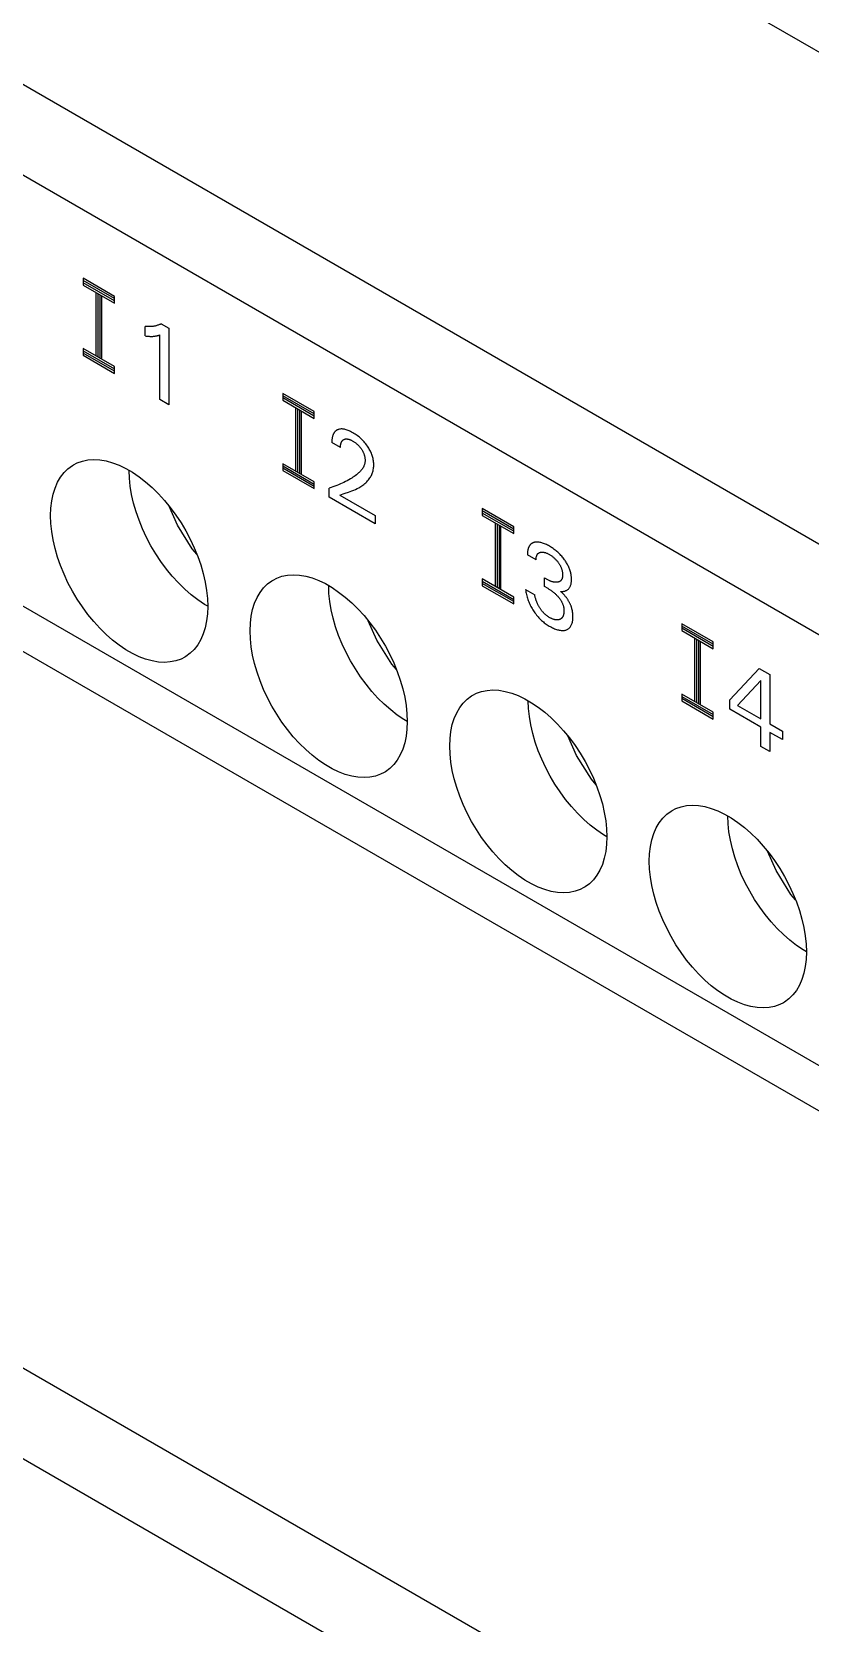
# Model space of a CAD drawing. Extents: x 0 to 420, y 0 to 297.
# Drawn here: x 195.14 to 209.15, y 179 to 207.65 of the extents above; entities that cross this region are included whole.
import ezdxf

# ---------------------------------------------------------------- set-up
doc = ezdxf.new("R2010")
doc.units = 0
doc.header["$LTSCALE"] = 23.1
doc.layers.add('40000_ISO', color=7, linetype='CONTINUOUS')

msp = doc.modelspace()

# ---------------------------------------------------------------- linework, layer by layer
at = {"layer": '40000_ISO', "color": 7, "linetype": 'CONTINUOUS'}
for p, q in [((232.949, 184.778), (183.805, 213.151)), ((232.242, 183.553), (183.098, 211.926)), ((207.451, 208.358), (210.279, 206.725)), ((232.242, 175.797), (183.098, 204.169)), ((231.888, 175.184), (182.744, 203.557)), ((196.066, 203.214), (196.066, 203.092)), ((196.632, 202.888), (196.066, 203.214)), ((196.632, 202.847), (196.066, 203.173)), ((196.632, 202.806), (196.066, 203.133)), ((196.066, 203.092), (196.632, 202.765)), ((196.296, 202.959), (196.296, 201.816)), ((196.331, 202.939), (196.331, 201.795)), ((196.367, 202.918), (196.367, 201.775)), ((196.402, 201.755), (196.402, 202.898)), ((196.632, 202.765), (196.632, 202.888)), ((197.183, 202.175), (197.183, 202.348)), ((197.197, 202.346), (197.183, 202.348)), ((197.21, 202.345), (197.197, 202.346)), ((197.223, 202.344), (197.21, 202.345)), ((197.236, 202.343), (197.223, 202.344)), ((197.249, 202.343), (197.236, 202.343)), ((197.262, 202.343), (197.249, 202.343)), ((197.275, 202.343), (197.262, 202.343)), ((197.287, 202.344), (197.275, 202.343)), ((197.3, 202.345), (197.287, 202.344)), ((197.312, 202.346), (197.3, 202.345)), ((197.324, 202.347), (197.312, 202.346)), ((197.336, 202.349), (197.324, 202.347)), ((197.348, 202.351), (197.336, 202.349)), ((197.36, 202.354), (197.348, 202.351)), ((197.372, 202.357), (197.36, 202.354)), ((197.383, 202.36), (197.372, 202.357)), ((197.395, 202.363), (197.383, 202.36)), ((197.406, 202.367), (197.395, 202.363)), ((197.418, 202.371), (197.406, 202.367)), ((197.429, 202.375), (197.418, 202.371)), ((197.44, 202.379), (197.429, 202.375)), ((197.45, 202.384), (197.44, 202.379)), ((197.461, 202.39), (197.45, 202.384)), ((197.471, 202.395), (197.461, 202.39)), ((197.471, 202.395), (197.608, 202.316)), ((197.608, 202.316), (197.608, 200.936)), ((197.183, 202.175), (197.198, 202.173)), ((197.198, 202.173), (197.213, 202.171)), ((197.213, 202.171), (197.228, 202.17)), ((197.228, 202.17), (197.243, 202.169)), ((197.243, 202.169), (197.257, 202.168)), ((197.257, 202.168), (197.268, 202.167)), ((197.268, 202.167), (197.279, 202.167)), ((197.279, 202.167), (197.289, 202.167)), ((197.289, 202.167), (197.3, 202.167)), ((197.3, 202.167), (197.31, 202.167)), ((197.31, 202.167), (197.321, 202.167)), ((197.321, 202.167), (197.332, 202.168)), ((197.332, 202.168), (197.343, 202.169)), ((197.343, 202.169), (197.353, 202.17)), ((197.353, 202.17), (197.364, 202.172)), ((197.364, 202.172), (197.374, 202.174)), ((197.374, 202.174), (197.382, 202.175)), ((197.382, 202.175), (197.389, 202.177)), ((197.389, 202.177), (197.397, 202.179)), ((197.397, 202.179), (197.405, 202.181)), ((197.405, 202.181), (197.413, 202.183)), ((197.413, 202.183), (197.421, 202.186)), ((197.421, 202.186), (197.43, 202.189)), ((197.43, 202.189), (197.438, 202.192)), ((197.438, 202.192), (197.447, 202.195)), ((197.447, 201.029), (197.447, 202.195)), ((196.066, 201.949), (196.066, 201.826)), ((196.632, 201.622), (196.066, 201.949)), ((196.066, 201.908), (196.632, 201.581)), ((196.632, 201.54), (196.066, 201.867)), ((196.066, 201.826), (196.632, 201.5)), ((196.632, 201.5), (196.632, 201.622)), ((199.658, 201.14), (199.658, 201.018)), ((200.224, 200.814), (199.658, 201.14)), ((197.608, 200.936), (197.447, 201.029)), ((200.224, 200.773), (199.658, 201.099)), ((200.224, 200.732), (199.658, 201.059)), ((199.658, 201.018), (200.224, 200.691)), ((199.888, 200.885), (199.888, 199.742)), ((199.924, 200.865), (199.924, 199.722)), ((199.959, 200.844), (199.959, 199.701)), ((199.994, 199.681), (199.994, 200.824)), ((200.224, 200.691), (200.224, 200.814)), ((200.543, 200.284), (200.542, 200.275)), ((200.542, 200.275), (200.542, 200.265)), ((200.542, 200.265), (200.542, 200.255)), ((200.544, 200.303), (200.543, 200.294)), ((200.543, 200.294), (200.543, 200.284)), ((200.545, 200.312), (200.544, 200.303)), ((200.546, 200.321), (200.545, 200.312)), ((200.547, 200.33), (200.546, 200.321)), ((200.549, 200.339), (200.547, 200.33)), ((200.55, 200.348), (200.549, 200.339)), ((200.552, 200.357), (200.55, 200.348)), ((200.554, 200.365), (200.552, 200.357)), ((200.556, 200.372), (200.554, 200.365)), ((200.559, 200.38), (200.556, 200.372)), ((200.561, 200.387), (200.559, 200.38)), ((200.564, 200.394), (200.561, 200.387)), ((200.566, 200.401), (200.564, 200.394)), ((200.569, 200.407), (200.566, 200.401)), ((200.572, 200.414), (200.569, 200.407)), ((200.576, 200.42), (200.572, 200.414)), ((200.579, 200.426), (200.576, 200.42)), ((200.583, 200.432), (200.579, 200.426)), ((200.587, 200.437), (200.583, 200.432)), ((200.591, 200.442), (200.587, 200.437)), ((200.595, 200.447), (200.591, 200.442)), ((200.599, 200.452), (200.595, 200.447)), ((200.604, 200.457), (200.599, 200.452)), ((200.608, 200.461), (200.604, 200.457)), ((200.613, 200.465), (200.608, 200.461)), ((200.618, 200.469), (200.613, 200.465)), ((200.623, 200.473), (200.618, 200.469)), ((200.629, 200.476), (200.623, 200.473)), ((200.634, 200.479), (200.629, 200.476)), ((200.64, 200.482), (200.634, 200.479)), ((200.645, 200.485), (200.64, 200.482)), ((200.651, 200.487), (200.645, 200.485)), ((200.656, 200.489), (200.651, 200.487)), ((200.66, 200.491), (200.656, 200.489)), ((200.665, 200.492), (200.66, 200.491)), ((200.68, 200.496), (200.665, 200.492)), ((200.695, 200.498), (200.68, 200.496)), ((200.71, 200.5), (200.695, 200.498)), ((200.726, 200.5), (200.71, 200.5)), ((200.715, 200.262), (200.718, 200.268)), ((200.718, 200.268), (200.721, 200.274)), ((200.721, 200.274), (200.725, 200.28)), ((200.725, 200.28), (200.729, 200.286)), ((200.741, 200.499), (200.726, 200.5)), ((200.729, 200.286), (200.733, 200.291)), ((200.733, 200.291), (200.738, 200.295)), ((200.738, 200.295), (200.743, 200.3)), ((200.755, 200.497), (200.741, 200.499)), ((200.743, 200.3), (200.748, 200.303)), ((200.748, 200.303), (200.753, 200.307)), ((200.753, 200.307), (200.759, 200.31)), ((200.77, 200.494), (200.755, 200.497)), ((200.759, 200.31), (200.765, 200.313)), ((200.765, 200.313), (200.771, 200.315)), ((200.785, 200.491), (200.77, 200.494)), ((200.771, 200.315), (200.777, 200.317)), ((200.777, 200.317), (200.784, 200.319)), ((200.784, 200.319), (200.79, 200.32)), ((200.801, 200.486), (200.785, 200.491)), ((200.79, 200.32), (200.797, 200.32)), ((200.797, 200.32), (200.804, 200.321)), ((200.816, 200.481), (200.801, 200.486)), ((200.804, 200.321), (200.811, 200.321)), ((200.811, 200.321), (200.819, 200.32)), ((200.836, 200.474), (200.816, 200.481)), ((200.819, 200.32), (200.826, 200.319)), ((200.826, 200.319), (200.834, 200.318)), ((200.834, 200.318), (200.842, 200.316)), ((200.857, 200.465), (200.836, 200.474)), ((200.842, 200.316), (200.849, 200.314)), ((200.849, 200.314), (200.857, 200.312)), ((200.878, 200.455), (200.857, 200.465)), ((200.857, 200.312), (200.866, 200.309)), ((200.866, 200.309), (200.875, 200.305)), ((200.875, 200.305), (200.884, 200.302)), ((200.899, 200.444), (200.878, 200.455)), ((200.884, 200.302), (200.893, 200.297)), ((200.893, 200.297), (200.902, 200.293)), ((200.92, 200.433), (200.899, 200.444)), ((200.902, 200.293), (200.911, 200.288)), ((200.911, 200.288), (200.92, 200.283)), ((200.94, 200.421), (200.92, 200.433)), ((200.92, 200.283), (200.93, 200.277)), ((200.93, 200.277), (200.94, 200.271)), ((200.96, 200.408), (200.94, 200.421)), ((200.94, 200.271), (200.95, 200.264)), ((200.95, 200.264), (200.96, 200.257)), ((200.98, 200.394), (200.96, 200.408)), ((201.001, 200.38), (200.98, 200.394)), ((201.021, 200.365), (201.001, 200.38)), ((201.039, 200.35), (201.021, 200.365)), ((201.057, 200.335), (201.039, 200.35)), ((201.074, 200.319), (201.057, 200.335)), ((201.091, 200.302), (201.074, 200.319)), ((201.108, 200.284), (201.091, 200.302)), ((201.124, 200.267), (201.108, 200.284)), ((201.139, 200.249), (201.124, 200.267)), ((200.698, 200.165), (200.542, 200.255)), ((200.698, 200.185), (200.699, 200.195)), ((200.698, 200.175), (200.698, 200.185)), ((200.698, 200.165), (200.698, 200.175)), ((200.699, 200.195), (200.7, 200.205)), ((200.7, 200.205), (200.701, 200.214)), ((200.701, 200.214), (200.703, 200.223)), ((200.703, 200.223), (200.705, 200.232)), ((200.705, 200.232), (200.707, 200.24)), ((200.707, 200.24), (200.709, 200.247)), ((200.709, 200.247), (200.712, 200.255)), ((200.712, 200.255), (200.715, 200.262)), ((200.96, 200.257), (200.97, 200.25)), ((200.97, 200.25), (200.98, 200.242)), ((200.98, 200.242), (200.988, 200.236)), ((200.988, 200.236), (200.995, 200.229)), ((200.995, 200.229), (201.003, 200.223)), ((201.003, 200.223), (201.01, 200.216)), ((201.01, 200.216), (201.018, 200.208)), ((201.018, 200.208), (201.025, 200.201)), ((201.025, 200.201), (201.032, 200.193)), ((201.032, 200.193), (201.04, 200.184)), ((201.04, 200.184), (201.048, 200.175)), ((201.048, 200.175), (201.055, 200.166)), ((201.055, 200.166), (201.062, 200.157)), ((201.062, 200.157), (201.069, 200.147)), ((201.069, 200.147), (201.076, 200.137)), ((201.076, 200.137), (201.082, 200.128)), ((201.082, 200.128), (201.088, 200.118)), ((201.088, 200.118), (201.093, 200.109)), ((201.093, 200.109), (201.098, 200.099)), ((201.098, 200.099), (201.103, 200.09)), ((201.103, 200.09), (201.108, 200.08)), ((201.108, 200.08), (201.112, 200.07)), ((201.112, 200.07), (201.116, 200.06)), ((201.116, 200.06), (201.12, 200.051)), ((201.12, 200.051), (201.123, 200.041)), ((201.123, 200.041), (201.126, 200.031)), ((201.126, 200.031), (201.129, 200.021)), ((201.129, 200.021), (201.132, 200.011)), ((201.132, 200.011), (201.134, 200.001)), ((201.134, 200.001), (201.136, 199.99)), ((201.136, 199.99), (201.138, 199.98)), ((201.138, 199.98), (201.139, 199.969)), ((201.154, 200.231), (201.139, 200.249)), ((201.169, 200.212), (201.154, 200.231)), ((201.183, 200.192), (201.169, 200.212)), ((201.195, 200.175), (201.183, 200.192)), ((201.206, 200.156), (201.195, 200.175)), ((201.217, 200.138), (201.206, 200.156)), ((201.227, 200.119), (201.217, 200.138)), ((201.237, 200.1), (201.227, 200.119)), ((201.246, 200.081), (201.237, 200.1)), ((201.254, 200.062), (201.246, 200.081)), ((201.262, 200.043), (201.254, 200.062)), ((201.269, 200.023), (201.262, 200.043)), ((201.274, 200.004), (201.269, 200.023)), ((201.28, 199.985), (201.274, 200.004)), ((201.284, 199.966), (201.28, 199.985)), ((195.659, 199.632), (195.722, 199.714)), ((195.722, 199.714), (195.793, 199.784)), ((195.793, 199.784), (195.873, 199.843)), ((195.873, 199.843), (195.894, 199.855)), ((195.894, 199.855), (195.959, 199.889)), ((195.959, 199.889), (196.053, 199.922)), ((196.053, 199.922), (196.152, 199.942)), ((196.152, 199.942), (196.257, 199.949)), ((196.257, 199.949), (196.366, 199.943)), ((196.366, 199.943), (196.479, 199.924)), ((196.479, 199.924), (196.596, 199.892)), ((196.596, 199.892), (196.714, 199.847)), ((196.714, 199.847), (196.834, 199.789)), ((196.834, 199.789), (196.954, 199.72)), ((196.899, 199.615), (196.894, 199.755)), ((196.954, 199.72), (197.073, 199.639)), ((199.658, 199.875), (199.658, 199.752)), ((200.224, 199.548), (199.658, 199.875)), ((199.658, 199.834), (200.224, 199.507)), ((200.224, 199.466), (199.658, 199.793)), ((199.658, 199.752), (200.224, 199.426)), ((201.005, 199.691), (200.985, 199.675)), ((201.024, 199.708), (201.005, 199.691)), ((201.035, 199.719), (201.024, 199.708)), ((201.046, 199.729), (201.035, 199.719)), ((201.057, 199.74), (201.046, 199.729)), ((201.067, 199.752), (201.057, 199.74)), ((201.077, 199.763), (201.067, 199.752)), ((201.086, 199.776), (201.077, 199.763)), ((201.095, 199.789), (201.086, 199.776)), ((201.104, 199.803), (201.095, 199.789)), ((201.112, 199.817), (201.104, 199.803)), ((201.117, 199.827), (201.112, 199.817)), ((201.121, 199.837), (201.117, 199.827)), ((201.125, 199.847), (201.121, 199.837)), ((201.129, 199.858), (201.125, 199.847)), ((201.132, 199.869), (201.129, 199.858)), ((201.135, 199.88), (201.132, 199.869)), ((201.137, 199.892), (201.135, 199.88)), ((201.139, 199.904), (201.137, 199.892)), ((201.139, 199.969), (201.14, 199.959)), ((201.14, 199.916), (201.139, 199.904)), ((201.14, 199.959), (201.141, 199.949)), ((201.141, 199.929), (201.14, 199.916)), ((201.141, 199.949), (201.141, 199.939)), ((201.141, 199.939), (201.141, 199.929)), ((201.261, 199.681), (201.268, 199.697)), ((201.268, 199.697), (201.274, 199.714)), ((201.274, 199.714), (201.28, 199.731)), ((201.28, 199.731), (201.285, 199.749)), ((201.288, 199.945), (201.284, 199.966)), ((201.285, 199.749), (201.289, 199.767)), ((201.292, 199.925), (201.288, 199.945)), ((201.289, 199.767), (201.292, 199.786)), ((201.294, 199.905), (201.292, 199.925)), ((201.292, 199.786), (201.295, 199.806)), ((201.296, 199.885), (201.294, 199.905)), ((201.295, 199.806), (201.296, 199.826)), ((201.297, 199.866), (201.296, 199.885)), ((201.296, 199.826), (201.297, 199.847)), ((201.297, 199.847), (201.297, 199.866)), ((195.525, 199.325), (195.56, 199.437)), ((195.56, 199.437), (195.605, 199.54)), ((195.605, 199.54), (195.659, 199.632)), ((196.914, 199.469), (196.899, 199.615)), ((196.939, 199.318), (196.914, 199.469)), ((197.073, 199.639), (197.191, 199.548)), ((197.191, 199.548), (197.308, 199.446)), ((197.308, 199.446), (197.421, 199.334)), ((200.224, 199.426), (200.224, 199.548)), ((200.528, 199.447), (200.493, 199.437)), ((200.493, 199.271), (200.493, 199.437)), ((200.562, 199.459), (200.528, 199.447)), ((200.597, 199.471), (200.562, 199.459)), ((200.631, 199.483), (200.597, 199.471)), ((200.663, 199.496), (200.631, 199.483)), ((200.696, 199.51), (200.663, 199.496)), ((200.728, 199.524), (200.696, 199.51)), ((200.759, 199.539), (200.728, 199.524)), ((200.79, 199.554), (200.759, 199.539)), ((200.82, 199.569), (200.79, 199.554)), ((200.849, 199.586), (200.82, 199.569)), ((200.879, 199.603), (200.849, 199.586)), ((200.901, 199.616), (200.879, 199.603)), ((200.922, 199.63), (200.901, 199.616)), ((200.943, 199.644), (200.922, 199.63)), ((200.936, 199.4), (200.967, 199.413)), ((200.964, 199.659), (200.943, 199.644)), ((200.985, 199.675), (200.964, 199.659)), ((200.967, 199.413), (200.997, 199.427)), ((200.997, 199.427), (201.027, 199.442)), ((201.027, 199.442), (201.046, 199.452)), ((201.046, 199.452), (201.066, 199.464)), ((201.066, 199.464), (201.084, 199.476)), ((201.084, 199.476), (201.103, 199.489)), ((201.103, 199.489), (201.121, 199.502)), ((201.121, 199.502), (201.138, 199.516)), ((201.138, 199.516), (201.155, 199.531)), ((201.155, 199.531), (201.171, 199.547)), ((201.171, 199.547), (201.187, 199.564)), ((201.187, 199.564), (201.202, 199.582)), ((201.202, 199.582), (201.216, 199.601)), ((201.216, 199.601), (201.229, 199.621)), ((201.229, 199.621), (201.238, 199.635)), ((201.238, 199.635), (201.246, 199.65)), ((201.246, 199.65), (201.254, 199.665)), ((201.254, 199.665), (201.261, 199.681)), ((195.484, 199.075), (195.5, 199.204)), ((195.5, 199.204), (195.525, 199.325)), ((196.974, 199.166), (196.939, 199.318)), ((197.019, 199.011), (196.974, 199.166)), ((197.421, 199.334), (197.53, 199.214)), ((197.53, 199.214), (197.635, 199.086)), ((197.762, 198.771), (197.607, 199.12)), ((201.322, 198.792), (200.493, 199.271)), ((200.689, 199.309), (200.719, 199.32)), ((200.689, 199.309), (201.322, 198.943)), ((200.719, 199.32), (200.749, 199.332)), ((200.749, 199.332), (200.78, 199.343)), ((200.78, 199.343), (200.843, 199.365)), ((200.843, 199.365), (200.874, 199.376)), ((200.874, 199.376), (200.905, 199.388)), ((200.905, 199.388), (200.936, 199.4)), ((195.479, 198.94), (195.484, 199.075)), ((195.484, 198.798), (195.479, 198.94)), ((197.073, 198.856), (197.019, 199.011)), ((197.136, 198.702), (197.073, 198.856)), ((197.635, 199.086), (197.734, 198.951)), ((197.734, 198.951), (197.828, 198.81)), ((201.322, 198.943), (201.322, 198.792)), ((203.25, 199.066), (203.25, 198.944)), ((203.816, 198.74), (203.25, 199.066)), ((203.816, 198.699), (203.25, 199.026)), ((203.816, 198.658), (203.25, 198.985)), ((203.25, 198.944), (203.816, 198.617)), ((195.5, 198.652), (195.484, 198.798)), ((195.525, 198.502), (195.5, 198.652)), ((197.207, 198.549), (197.136, 198.702)), ((197.287, 198.399), (197.207, 198.549)), ((198.03, 198.342), (197.762, 198.771)), ((197.828, 198.81), (197.915, 198.664)), ((197.915, 198.664), (197.994, 198.514)), ((203.48, 198.811), (203.48, 197.668)), ((203.516, 198.791), (203.516, 197.648)), ((203.551, 198.77), (203.551, 197.627)), ((203.586, 197.607), (203.586, 198.75)), ((203.816, 198.617), (203.816, 198.74)), ((195.56, 198.349), (195.525, 198.502)), ((195.605, 198.195), (195.56, 198.349)), ((197.373, 198.253), (197.287, 198.399)), ((197.994, 198.514), (198.065, 198.361)), ((198.113, 198.244), (198.03, 198.342)), ((198.065, 198.361), (198.128, 198.207)), ((204.063, 198.266), (204.062, 198.256)), ((204.064, 198.285), (204.063, 198.275)), ((204.063, 198.275), (204.063, 198.266)), ((204.065, 198.294), (204.064, 198.285)), ((204.066, 198.303), (204.065, 198.294)), ((204.068, 198.312), (204.066, 198.303)), ((204.069, 198.321), (204.068, 198.312)), ((204.071, 198.329), (204.069, 198.321)), ((204.073, 198.337), (204.071, 198.329)), ((204.076, 198.346), (204.073, 198.337)), ((204.078, 198.353), (204.076, 198.346)), ((204.08, 198.36), (204.078, 198.353)), ((204.083, 198.367), (204.08, 198.36)), ((204.086, 198.374), (204.083, 198.367)), ((204.089, 198.38), (204.086, 198.374)), ((204.092, 198.387), (204.089, 198.38)), ((204.096, 198.393), (204.092, 198.387)), ((204.099, 198.399), (204.096, 198.393)), ((204.103, 198.404), (204.099, 198.399)), ((204.107, 198.41), (204.103, 198.404)), ((204.111, 198.415), (204.107, 198.41)), ((204.116, 198.42), (204.111, 198.415)), ((204.12, 198.424), (204.116, 198.42)), ((204.125, 198.429), (204.12, 198.424)), ((204.13, 198.433), (204.125, 198.429)), ((204.135, 198.437), (204.13, 198.433)), ((204.141, 198.44), (204.135, 198.437)), ((204.146, 198.444), (204.141, 198.44)), ((204.152, 198.447), (204.146, 198.444)), ((204.158, 198.45), (204.152, 198.447)), ((204.164, 198.452), (204.158, 198.45)), ((204.17, 198.455), (204.164, 198.452)), ((204.176, 198.457), (204.17, 198.455)), ((204.182, 198.458), (204.176, 198.457)), ((204.19, 198.46), (204.182, 198.458)), ((204.198, 198.462), (204.19, 198.46)), ((204.206, 198.463), (204.198, 198.462)), ((204.214, 198.464), (204.206, 198.463)), ((204.222, 198.465), (204.214, 198.464)), ((204.23, 198.465), (204.222, 198.465)), ((204.238, 198.465), (204.23, 198.465)), ((204.246, 198.465), (204.238, 198.465)), ((204.26, 198.464), (204.246, 198.465)), ((204.251, 198.256), (204.255, 198.26)), ((204.255, 198.26), (204.26, 198.264)), ((204.275, 198.462), (204.26, 198.464)), ((204.26, 198.264), (204.265, 198.267)), ((204.265, 198.267), (204.27, 198.27)), ((204.27, 198.27), (204.275, 198.273)), ((204.29, 198.459), (204.275, 198.462)), ((204.275, 198.273), (204.28, 198.275)), ((204.28, 198.275), (204.286, 198.278)), ((204.286, 198.278), (204.292, 198.279)), ((204.305, 198.456), (204.29, 198.459)), ((204.292, 198.279), (204.299, 198.281)), ((204.299, 198.281), (204.307, 198.283)), ((204.321, 198.452), (204.305, 198.456)), ((204.307, 198.283), (204.314, 198.284)), ((204.314, 198.284), (204.323, 198.284)), ((204.336, 198.447), (204.321, 198.452)), ((204.323, 198.284), (204.331, 198.284)), ((204.331, 198.284), (204.339, 198.284)), ((204.352, 198.441), (204.336, 198.447)), ((204.339, 198.284), (204.348, 198.283)), ((204.348, 198.283), (204.357, 198.281)), ((204.37, 198.434), (204.352, 198.441)), ((204.357, 198.281), (204.366, 198.279)), ((204.366, 198.279), (204.375, 198.277)), ((204.387, 198.426), (204.37, 198.434)), ((204.375, 198.277), (204.385, 198.274)), ((204.385, 198.274), (204.394, 198.271)), ((204.405, 198.418), (204.387, 198.426)), ((204.394, 198.271), (204.404, 198.267)), ((204.404, 198.267), (204.415, 198.263)), ((204.423, 198.409), (204.405, 198.418)), ((204.415, 198.263), (204.425, 198.258)), ((204.441, 198.4), (204.423, 198.409)), ((204.425, 198.258), (204.436, 198.253)), ((204.459, 198.39), (204.441, 198.4)), ((204.476, 198.379), (204.459, 198.39)), ((204.493, 198.369), (204.476, 198.379)), ((204.51, 198.358), (204.493, 198.369)), ((204.527, 198.346), (204.51, 198.358)), ((204.544, 198.333), (204.527, 198.346)), ((204.561, 198.321), (204.544, 198.333)), ((204.577, 198.308), (204.561, 198.321)), ((204.592, 198.296), (204.577, 198.308)), ((204.607, 198.282), (204.592, 198.296)), ((204.622, 198.269), (204.607, 198.282)), ((204.637, 198.254), (204.622, 198.269)), ((195.659, 198.04), (195.605, 198.195)), ((195.722, 197.885), (195.659, 198.04)), ((197.467, 198.112), (197.373, 198.253)), ((197.566, 197.977), (197.467, 198.112)), ((197.671, 197.849), (197.566, 197.977)), ((198.128, 198.207), (198.182, 198.052)), ((198.182, 198.052), (198.227, 197.897)), ((204.062, 198.256), (204.062, 198.246)), ((204.062, 198.246), (204.062, 198.237)), ((204.218, 198.147), (204.062, 198.237)), ((204.218, 198.157), (204.219, 198.166)), ((204.218, 198.147), (204.218, 198.157)), ((204.219, 198.176), (204.221, 198.185)), ((204.219, 198.166), (204.219, 198.176)), ((204.221, 198.185), (204.222, 198.194)), ((204.222, 198.194), (204.224, 198.203)), ((204.224, 198.203), (204.226, 198.211)), ((204.226, 198.211), (204.229, 198.219)), ((204.229, 198.219), (204.232, 198.226)), ((204.232, 198.226), (204.235, 198.233)), ((204.235, 198.233), (204.238, 198.239)), ((204.238, 198.239), (204.242, 198.245)), ((204.242, 198.245), (204.246, 198.25)), ((204.246, 198.25), (204.251, 198.256)), ((204.436, 198.253), (204.446, 198.247)), ((204.446, 198.247), (204.457, 198.241)), ((204.457, 198.241), (204.468, 198.235)), ((204.468, 198.235), (204.478, 198.228)), ((204.478, 198.228), (204.489, 198.221)), ((204.489, 198.221), (204.5, 198.214)), ((204.5, 198.214), (204.51, 198.206)), ((204.51, 198.206), (204.521, 198.198)), ((204.521, 198.198), (204.53, 198.19)), ((204.53, 198.19), (204.54, 198.182)), ((204.54, 198.182), (204.549, 198.174)), ((204.549, 198.174), (204.558, 198.165)), ((204.558, 198.165), (204.567, 198.156)), ((204.567, 198.156), (204.576, 198.147)), ((204.576, 198.147), (204.585, 198.138)), ((204.585, 198.138), (204.593, 198.128)), ((204.593, 198.128), (204.601, 198.118)), ((204.601, 198.118), (204.609, 198.108)), ((204.609, 198.108), (204.616, 198.098)), ((204.616, 198.098), (204.624, 198.088)), ((204.624, 198.088), (204.629, 198.079)), ((204.629, 198.079), (204.635, 198.071)), ((204.635, 198.071), (204.64, 198.062)), ((204.652, 198.239), (204.637, 198.254)), ((204.64, 198.062), (204.645, 198.053)), ((204.645, 198.053), (204.65, 198.045)), ((204.65, 198.045), (204.655, 198.036)), ((204.666, 198.225), (204.652, 198.239)), ((204.655, 198.036), (204.659, 198.027)), ((204.659, 198.027), (204.664, 198.017)), ((204.664, 198.017), (204.667, 198.008)), ((204.679, 198.21), (204.666, 198.225)), ((204.667, 198.008), (204.671, 197.999)), ((204.671, 197.999), (204.674, 197.99)), ((204.674, 197.99), (204.678, 197.981)), ((204.678, 197.981), (204.68, 197.972)), ((204.692, 198.195), (204.679, 198.21)), ((204.68, 197.972), (204.683, 197.963)), ((204.705, 198.179), (204.692, 198.195)), ((204.718, 198.163), (204.705, 198.179)), ((204.73, 198.146), (204.718, 198.163)), ((204.74, 198.132), (204.73, 198.146)), ((204.75, 198.118), (204.74, 198.132)), ((204.759, 198.104), (204.75, 198.118)), ((204.768, 198.09), (204.759, 198.104)), ((204.776, 198.075), (204.768, 198.09)), ((204.785, 198.06), (204.776, 198.075)), ((204.792, 198.045), (204.785, 198.06)), ((204.8, 198.03), (204.792, 198.045)), ((204.807, 198.014), (204.8, 198.03)), ((204.815, 197.997), (204.807, 198.014)), ((204.821, 197.98), (204.815, 197.997)), ((204.827, 197.963), (204.821, 197.98)), ((195.793, 197.733), (195.722, 197.885)), ((195.873, 197.583), (195.793, 197.733)), ((197.78, 197.729), (197.671, 197.849)), ((197.894, 197.617), (197.78, 197.729)), ((198.227, 197.897), (198.262, 197.745)), ((198.262, 197.745), (198.287, 197.595)), ((199.314, 197.64), (199.385, 197.711)), ((199.385, 197.711), (199.465, 197.769)), ((199.465, 197.769), (199.486, 197.781)), ((199.486, 197.781), (199.551, 197.815)), ((199.551, 197.815), (199.645, 197.848)), ((199.645, 197.848), (199.744, 197.868)), ((199.744, 197.868), (199.849, 197.875)), ((199.849, 197.875), (199.958, 197.869)), ((199.958, 197.869), (200.072, 197.85)), ((200.072, 197.85), (200.188, 197.818)), ((200.188, 197.818), (200.306, 197.773)), ((200.306, 197.773), (200.426, 197.716)), ((200.426, 197.716), (200.546, 197.646)), ((203.25, 197.801), (203.25, 197.678)), ((203.816, 197.474), (203.25, 197.801)), ((203.25, 197.76), (203.816, 197.433)), ((203.816, 197.393), (203.25, 197.719)), ((204.369, 197.664), (204.369, 197.82)), ((204.369, 197.82), (204.423, 197.789)), ((204.432, 197.783), (204.423, 197.789)), ((204.442, 197.778), (204.432, 197.783)), ((204.451, 197.773), (204.442, 197.778)), ((204.461, 197.769), (204.451, 197.773)), ((204.47, 197.765), (204.461, 197.769)), ((204.479, 197.761), (204.47, 197.765)), ((204.489, 197.757), (204.479, 197.761)), ((204.498, 197.754), (204.489, 197.757)), ((204.506, 197.751), (204.498, 197.754)), ((204.515, 197.748), (204.506, 197.751)), ((204.524, 197.746), (204.515, 197.748)), ((204.532, 197.744), (204.524, 197.746)), ((204.541, 197.743), (204.532, 197.744)), ((204.549, 197.741), (204.541, 197.743)), ((204.557, 197.74), (204.549, 197.741)), ((204.565, 197.74), (204.557, 197.74)), ((204.573, 197.74), (204.565, 197.74)), ((204.581, 197.74), (204.573, 197.74)), ((204.589, 197.74), (204.581, 197.74)), ((204.597, 197.741), (204.589, 197.74)), ((204.604, 197.742), (204.597, 197.741)), ((204.61, 197.743), (204.604, 197.742)), ((204.615, 197.744), (204.61, 197.743)), ((204.621, 197.746), (204.615, 197.744)), ((204.626, 197.747), (204.621, 197.746)), ((204.631, 197.749), (204.626, 197.747)), ((204.636, 197.751), (204.631, 197.749)), ((204.641, 197.754), (204.636, 197.751)), ((204.646, 197.757), (204.641, 197.754)), ((204.65, 197.76), (204.646, 197.757)), ((204.655, 197.763), (204.65, 197.76)), ((204.659, 197.766), (204.655, 197.763)), ((204.662, 197.769), (204.659, 197.766)), ((204.666, 197.773), (204.662, 197.769)), ((204.669, 197.777), (204.666, 197.773)), ((204.672, 197.781), (204.669, 197.777)), ((204.675, 197.785), (204.672, 197.781)), ((204.678, 197.79), (204.675, 197.785)), ((204.681, 197.795), (204.678, 197.79)), ((204.683, 197.8), (204.681, 197.795)), ((204.683, 197.963), (204.685, 197.954)), ((204.685, 197.805), (204.683, 197.8)), ((204.685, 197.954), (204.687, 197.945)), ((204.687, 197.811), (204.685, 197.805)), ((204.687, 197.945), (204.69, 197.933)), ((204.689, 197.817), (204.687, 197.811)), ((204.69, 197.823), (204.689, 197.817)), ((204.69, 197.933), (204.692, 197.922)), ((204.692, 197.829), (204.69, 197.823)), ((204.692, 197.922), (204.693, 197.911)), ((204.693, 197.835), (204.692, 197.829)), ((204.693, 197.911), (204.694, 197.901)), ((204.694, 197.842), (204.693, 197.835)), ((204.694, 197.901), (204.695, 197.89)), ((204.695, 197.855), (204.694, 197.848)), ((204.694, 197.848), (204.694, 197.842)), ((204.695, 197.89), (204.695, 197.88)), ((204.695, 197.88), (204.695, 197.869)), ((204.695, 197.869), (204.695, 197.862)), ((204.695, 197.862), (204.695, 197.855)), ((204.833, 197.947), (204.827, 197.963)), ((204.837, 197.93), (204.833, 197.947)), ((204.835, 197.674), (204.84, 197.685)), ((204.842, 197.913), (204.837, 197.93)), ((204.84, 197.685), (204.843, 197.697)), ((204.845, 197.898), (204.842, 197.913)), ((204.843, 197.697), (204.847, 197.709)), ((204.848, 197.882), (204.845, 197.898)), ((204.847, 197.709), (204.849, 197.722)), ((204.85, 197.867), (204.848, 197.882)), ((204.849, 197.722), (204.852, 197.736)), ((204.852, 197.852), (204.85, 197.867)), ((204.854, 197.838), (204.852, 197.852)), ((204.852, 197.736), (204.853, 197.75)), ((204.853, 197.75), (204.855, 197.765)), ((204.855, 197.823), (204.854, 197.838)), ((204.855, 197.809), (204.855, 197.823)), ((204.856, 197.794), (204.855, 197.809)), ((204.855, 197.779), (204.856, 197.794)), ((204.855, 197.765), (204.855, 197.779)), ((195.959, 197.437), (195.873, 197.583)), ((196.053, 197.296), (195.959, 197.437)), ((198.01, 197.515), (197.894, 197.617)), ((198.128, 197.424), (198.01, 197.515)), ((198.248, 197.343), (198.128, 197.424)), ((198.287, 197.595), (198.303, 197.448)), ((198.303, 197.448), (198.308, 197.307)), ((199.152, 197.363), (199.197, 197.466)), ((199.197, 197.466), (199.251, 197.559)), ((199.251, 197.559), (199.314, 197.64)), ((200.491, 197.541), (200.486, 197.681)), ((200.506, 197.395), (200.491, 197.541)), ((200.546, 197.646), (200.665, 197.565)), ((200.665, 197.565), (200.784, 197.474)), ((200.784, 197.474), (200.9, 197.372)), ((203.25, 197.678), (203.816, 197.352)), ((203.816, 197.352), (203.816, 197.474)), ((204.028, 197.608), (204.031, 197.586)), ((204.028, 197.608), (204.193, 197.513)), ((204.031, 197.586), (204.035, 197.565)), ((204.035, 197.565), (204.039, 197.542)), ((204.039, 197.542), (204.044, 197.52)), ((204.044, 197.52), (204.049, 197.498)), ((204.049, 197.498), (204.055, 197.475)), ((204.055, 197.475), (204.062, 197.454)), ((204.062, 197.454), (204.069, 197.433)), ((204.069, 197.433), (204.076, 197.411)), ((204.076, 197.411), (204.085, 197.39)), ((204.195, 197.501), (204.193, 197.513)), ((204.198, 197.489), (204.195, 197.501)), ((204.201, 197.477), (204.198, 197.489)), ((204.204, 197.465), (204.201, 197.477)), ((204.207, 197.453), (204.204, 197.465)), ((204.211, 197.441), (204.207, 197.453)), ((204.214, 197.429), (204.211, 197.441)), ((204.218, 197.419), (204.214, 197.429)), ((204.221, 197.409), (204.218, 197.419)), ((204.225, 197.4), (204.221, 197.409)), ((204.229, 197.39), (204.225, 197.4)), ((204.435, 197.626), (204.369, 197.664)), ((204.435, 197.626), (204.447, 197.619)), ((204.447, 197.619), (204.458, 197.612)), ((204.458, 197.612), (204.47, 197.604)), ((204.47, 197.604), (204.482, 197.597)), ((204.482, 197.597), (204.494, 197.588)), ((204.494, 197.588), (204.506, 197.58)), ((204.506, 197.58), (204.516, 197.572)), ((204.516, 197.572), (204.527, 197.563)), ((204.527, 197.563), (204.538, 197.555)), ((204.538, 197.555), (204.548, 197.546)), ((204.548, 197.546), (204.559, 197.536)), ((204.559, 197.536), (204.569, 197.527)), ((204.569, 197.527), (204.579, 197.518)), ((204.579, 197.518), (204.588, 197.508)), ((204.588, 197.508), (204.597, 197.498)), ((204.597, 197.498), (204.607, 197.488)), ((204.607, 197.488), (204.616, 197.478)), ((204.616, 197.478), (204.625, 197.467)), ((204.625, 197.467), (204.631, 197.459)), ((204.631, 197.459), (204.637, 197.451)), ((204.637, 197.451), (204.644, 197.443)), ((204.644, 197.443), (204.65, 197.434)), ((204.65, 197.434), (204.656, 197.426)), ((204.656, 197.426), (204.662, 197.417)), ((204.665, 197.57), (204.658, 197.576)), ((204.658, 197.576), (204.668, 197.575)), ((204.662, 197.417), (204.667, 197.408)), ((204.673, 197.564), (204.665, 197.57)), ((204.667, 197.408), (204.673, 197.399)), ((204.668, 197.575), (204.679, 197.575)), ((204.68, 197.557), (204.673, 197.564)), ((204.673, 197.399), (204.678, 197.39)), ((204.679, 197.575), (204.689, 197.575)), ((204.687, 197.551), (204.68, 197.557)), ((204.694, 197.544), (204.687, 197.551)), ((204.689, 197.575), (204.699, 197.576)), ((204.702, 197.536), (204.694, 197.544)), ((204.699, 197.576), (204.708, 197.577)), ((204.709, 197.529), (204.702, 197.536)), ((204.708, 197.577), (204.718, 197.579)), ((204.716, 197.522), (204.709, 197.529)), ((204.723, 197.514), (204.716, 197.522)), ((204.718, 197.579), (204.727, 197.581)), ((204.73, 197.506), (204.723, 197.514)), ((204.727, 197.581), (204.737, 197.583)), ((204.737, 197.498), (204.73, 197.506)), ((204.737, 197.583), (204.746, 197.586)), ((204.743, 197.49), (204.737, 197.498)), ((204.75, 197.481), (204.743, 197.49)), ((204.746, 197.586), (204.755, 197.59)), ((204.757, 197.473), (204.75, 197.481)), ((204.755, 197.59), (204.765, 197.595)), ((204.763, 197.464), (204.757, 197.473)), ((204.769, 197.455), (204.763, 197.464)), ((204.765, 197.595), (204.774, 197.6)), ((204.776, 197.446), (204.769, 197.455)), ((204.774, 197.6), (204.783, 197.606)), ((204.782, 197.437), (204.776, 197.446)), ((204.787, 197.429), (204.782, 197.437)), ((204.783, 197.606), (204.791, 197.612)), ((204.793, 197.42), (204.787, 197.429)), ((204.791, 197.612), (204.799, 197.619)), ((204.798, 197.412), (204.793, 197.42)), ((204.803, 197.403), (204.798, 197.412)), ((204.799, 197.619), (204.807, 197.627)), ((204.808, 197.394), (204.803, 197.403)), ((204.807, 197.627), (204.813, 197.635)), ((204.813, 197.635), (204.82, 197.644)), ((204.82, 197.644), (204.825, 197.654)), ((204.825, 197.654), (204.831, 197.664)), ((204.831, 197.664), (204.835, 197.674)), ((196.152, 197.161), (196.053, 197.296)), ((196.257, 197.033), (196.152, 197.161)), ((198.308, 197.308), (198.248, 197.343)), ((198.303, 197.171), (198.287, 197.043)), ((198.308, 197.307), (198.303, 197.171)), ((199.077, 197.001), (199.092, 197.13)), ((199.092, 197.13), (199.117, 197.251)), ((199.117, 197.251), (199.152, 197.363)), ((200.531, 197.245), (200.506, 197.395)), ((200.566, 197.092), (200.531, 197.245)), ((200.9, 197.372), (201.013, 197.26)), ((201.013, 197.26), (201.122, 197.14)), ((201.122, 197.14), (201.227, 197.012)), ((204.085, 197.39), (204.093, 197.369)), ((204.093, 197.369), (204.103, 197.348)), ((204.103, 197.348), (204.113, 197.327)), ((204.113, 197.327), (204.123, 197.306)), ((204.123, 197.306), (204.134, 197.286)), ((204.134, 197.286), (204.146, 197.266)), ((204.146, 197.266), (204.158, 197.246)), ((204.158, 197.246), (204.171, 197.226)), ((204.171, 197.226), (204.184, 197.207)), ((204.184, 197.207), (204.197, 197.188)), ((204.197, 197.188), (204.211, 197.17)), ((204.211, 197.17), (204.225, 197.151)), ((204.225, 197.151), (204.239, 197.134)), ((204.232, 197.38), (204.229, 197.39)), ((204.237, 197.37), (204.232, 197.38)), ((204.241, 197.36), (204.237, 197.37)), ((204.239, 197.134), (204.254, 197.117)), ((204.245, 197.351), (204.241, 197.36)), ((204.25, 197.34), (204.245, 197.351)), ((204.256, 197.329), (204.25, 197.34)), ((204.254, 197.117), (204.269, 197.1)), ((204.261, 197.319), (204.256, 197.329)), ((204.267, 197.308), (204.261, 197.319)), ((204.273, 197.298), (204.267, 197.308)), ((204.279, 197.288), (204.273, 197.298)), ((204.286, 197.278), (204.279, 197.288)), ((204.291, 197.268), (204.286, 197.278)), ((204.297, 197.26), (204.291, 197.268)), ((204.303, 197.251), (204.297, 197.26)), ((204.31, 197.242), (204.303, 197.251)), ((204.316, 197.234), (204.31, 197.242)), ((204.323, 197.225), (204.316, 197.234)), ((204.329, 197.217), (204.323, 197.225)), ((204.336, 197.209), (204.329, 197.217)), ((204.343, 197.201), (204.336, 197.209)), ((204.35, 197.194), (204.343, 197.201)), ((204.357, 197.186), (204.35, 197.194)), ((204.364, 197.179), (204.357, 197.186)), ((204.371, 197.172), (204.364, 197.179)), ((204.378, 197.166), (204.371, 197.172)), ((204.385, 197.159), (204.378, 197.166)), ((204.393, 197.153), (204.385, 197.159)), ((204.401, 197.146), (204.393, 197.153)), ((204.408, 197.14), (204.401, 197.146)), ((204.416, 197.134), (204.408, 197.14)), ((204.424, 197.129), (204.416, 197.134)), ((204.432, 197.123), (204.424, 197.129)), ((204.44, 197.118), (204.432, 197.123)), ((204.448, 197.113), (204.44, 197.118)), ((204.456, 197.108), (204.448, 197.113)), ((204.678, 197.39), (204.683, 197.38)), ((204.683, 197.38), (204.687, 197.37)), ((204.687, 197.37), (204.692, 197.36)), ((204.694, 197.113), (204.69, 197.107)), ((204.692, 197.36), (204.696, 197.35)), ((204.698, 197.119), (204.694, 197.113)), ((204.696, 197.35), (204.7, 197.341)), ((204.701, 197.125), (204.698, 197.119)), ((204.7, 197.341), (204.703, 197.331)), ((204.704, 197.132), (204.701, 197.125)), ((204.703, 197.331), (204.707, 197.321)), ((204.707, 197.14), (204.704, 197.132)), ((204.707, 197.321), (204.709, 197.311)), ((204.709, 197.147), (204.707, 197.14)), ((204.709, 197.311), (204.712, 197.302)), ((204.712, 197.155), (204.709, 197.147)), ((204.712, 197.302), (204.714, 197.293)), ((204.714, 197.164), (204.712, 197.155)), ((204.714, 197.293), (204.715, 197.284)), ((204.716, 197.173), (204.714, 197.164)), ((204.715, 197.284), (204.717, 197.275)), ((204.717, 197.182), (204.716, 197.173)), ((204.717, 197.275), (204.718, 197.266)), ((204.718, 197.191), (204.717, 197.182)), ((204.718, 197.266), (204.719, 197.257)), ((204.719, 197.201), (204.718, 197.191)), ((204.719, 197.257), (204.719, 197.248)), ((204.719, 197.248), (204.72, 197.24)), ((204.72, 197.211), (204.719, 197.201)), ((204.72, 197.24), (204.72, 197.231)), ((204.72, 197.231), (204.72, 197.221)), ((204.72, 197.221), (204.72, 197.211)), ((204.813, 197.385), (204.808, 197.394)), ((204.818, 197.377), (204.813, 197.385)), ((204.822, 197.368), (204.818, 197.377)), ((204.827, 197.359), (204.822, 197.368)), ((204.831, 197.35), (204.827, 197.359)), ((204.835, 197.341), (204.831, 197.35)), ((204.839, 197.332), (204.835, 197.341)), ((204.843, 197.323), (204.839, 197.332)), ((204.847, 197.314), (204.843, 197.323)), ((204.85, 197.305), (204.847, 197.314)), ((204.853, 197.296), (204.85, 197.305)), ((204.856, 197.287), (204.853, 197.296)), ((204.859, 197.277), (204.856, 197.287)), ((204.862, 197.268), (204.859, 197.277)), ((204.864, 197.259), (204.862, 197.268)), ((204.867, 197.249), (204.864, 197.259)), ((204.869, 197.24), (204.867, 197.249)), ((204.871, 197.231), (204.869, 197.24)), ((204.872, 197.222), (204.871, 197.231)), ((204.874, 197.213), (204.872, 197.222)), ((204.875, 197.204), (204.874, 197.213)), ((204.877, 197.187), (204.875, 197.204)), ((204.879, 197.171), (204.877, 197.187)), ((204.88, 197.156), (204.879, 197.171)), ((204.881, 197.14), (204.88, 197.156)), ((204.881, 197.125), (204.881, 197.14)), ((204.881, 197.106), (204.881, 197.125)), ((220.716, 168.734), (171.572, 197.107)), ((196.366, 196.912), (196.257, 197.033)), ((196.479, 196.801), (196.366, 196.912)), ((198.262, 196.922), (198.227, 196.809)), ((198.287, 197.043), (198.262, 196.922)), ((199.071, 196.866), (199.077, 197.001)), ((199.077, 196.724), (199.071, 196.866)), ((200.611, 196.937), (200.566, 197.092)), ((200.665, 196.782), (200.611, 196.937)), ((201.354, 196.697), (201.199, 197.046)), ((201.227, 197.012), (201.327, 196.877)), ((201.327, 196.877), (201.42, 196.736)), ((204.269, 197.1), (204.285, 197.084)), ((204.285, 197.084), (204.3, 197.068)), ((204.3, 197.068), (204.316, 197.053)), ((204.316, 197.053), (204.332, 197.039)), ((204.332, 197.039), (204.349, 197.025)), ((204.349, 197.025), (204.366, 197.011)), ((204.366, 197.011), (204.383, 196.998)), ((204.383, 196.998), (204.401, 196.986)), ((204.401, 196.986), (204.419, 196.974)), ((204.419, 196.974), (204.436, 196.963)), ((204.436, 196.963), (204.454, 196.952)), ((204.454, 196.952), (204.474, 196.941)), ((204.466, 197.102), (204.456, 197.108)), ((204.477, 197.097), (204.466, 197.102)), ((204.474, 196.941), (204.493, 196.931)), ((204.487, 197.092), (204.477, 197.097)), ((204.497, 197.087), (204.487, 197.092)), ((204.493, 196.931), (204.512, 196.921)), ((204.508, 197.082), (204.497, 197.087)), ((204.518, 197.078), (204.508, 197.082)), ((204.512, 196.921), (204.531, 196.912)), ((204.528, 197.074), (204.518, 197.078)), ((204.537, 197.071), (204.528, 197.074)), ((204.531, 196.912), (204.55, 196.904)), ((204.547, 197.069), (204.537, 197.071)), ((204.556, 197.066), (204.547, 197.069)), ((204.55, 196.904), (204.569, 196.897)), ((204.565, 197.065), (204.556, 197.066)), ((204.573, 197.063), (204.565, 197.065)), ((204.569, 196.897), (204.586, 196.891)), ((204.582, 197.062), (204.573, 197.063)), ((204.591, 197.062), (204.582, 197.062)), ((204.586, 196.891), (204.603, 196.886)), ((204.599, 197.061), (204.591, 197.062)), ((204.607, 197.062), (204.599, 197.061)), ((204.603, 196.886), (204.62, 196.881)), ((204.614, 197.063), (204.607, 197.062)), ((204.622, 197.064), (204.614, 197.063)), ((204.62, 196.881), (204.636, 196.877)), ((204.629, 197.065), (204.622, 197.064)), ((204.636, 197.067), (204.629, 197.065)), ((204.643, 197.07), (204.636, 197.067)), ((204.636, 196.877), (204.653, 196.875)), ((204.649, 197.073), (204.643, 197.07)), ((204.655, 197.076), (204.649, 197.073)), ((204.653, 196.875), (204.669, 196.873)), ((204.661, 197.079), (204.655, 197.076)), ((204.667, 197.083), (204.661, 197.079)), ((204.672, 197.087), (204.667, 197.083)), ((204.669, 196.873), (204.684, 196.872)), ((204.677, 197.091), (204.672, 197.087)), ((204.682, 197.096), (204.677, 197.091)), ((204.686, 197.101), (204.682, 197.096)), ((204.684, 196.872), (204.698, 196.871)), ((204.69, 197.107), (204.686, 197.101)), ((204.698, 196.871), (204.713, 196.872)), ((204.713, 196.872), (204.727, 196.874)), ((204.727, 196.874), (204.74, 196.876)), ((204.74, 196.876), (204.753, 196.88)), ((204.753, 196.88), (204.765, 196.884)), ((204.765, 196.884), (204.776, 196.888)), ((204.776, 196.888), (204.787, 196.894)), ((204.787, 196.894), (204.797, 196.9)), ((204.797, 196.9), (204.807, 196.907)), ((204.807, 196.907), (204.816, 196.915)), ((204.816, 196.915), (204.824, 196.924)), ((204.824, 196.924), (204.832, 196.933)), ((204.832, 196.933), (204.839, 196.944)), ((204.839, 196.944), (204.846, 196.955)), ((204.846, 196.955), (204.852, 196.967)), ((204.852, 196.967), (204.858, 196.979)), ((204.858, 196.979), (204.863, 196.992)), ((204.863, 196.992), (204.867, 197.006)), ((204.867, 197.006), (204.871, 197.021)), ((204.871, 197.021), (204.874, 197.037)), ((204.874, 197.037), (204.877, 197.054)), ((204.877, 197.054), (204.879, 197.071)), ((204.879, 197.071), (204.88, 197.088)), ((204.88, 197.088), (204.881, 197.106)), ((206.843, 196.993), (206.843, 196.87)), ((207.408, 196.666), (206.843, 196.993)), ((207.408, 196.625), (206.843, 196.952)), ((207.408, 196.584), (206.843, 196.911)), ((206.843, 196.87), (207.408, 196.543)), ((196.596, 196.699), (196.479, 196.801)), ((196.714, 196.607), (196.596, 196.699)), ((196.834, 196.526), (196.714, 196.607)), ((198.128, 196.614), (198.065, 196.532)), ((198.182, 196.707), (198.128, 196.614)), ((198.227, 196.809), (198.182, 196.707)), ((199.092, 196.578), (199.077, 196.724)), ((199.117, 196.428), (199.092, 196.578)), ((200.728, 196.628), (200.665, 196.782)), ((200.8, 196.475), (200.728, 196.628)), ((201.622, 196.268), (201.354, 196.697)), ((201.42, 196.736), (201.507, 196.59)), ((201.507, 196.59), (201.586, 196.44)), ((207.072, 196.737), (207.072, 195.594)), ((207.108, 196.717), (207.108, 195.574)), ((207.143, 196.697), (207.143, 195.553)), ((207.178, 195.533), (207.178, 196.676)), ((207.408, 196.543), (207.408, 196.666)), ((196.954, 196.457), (196.834, 196.526)), ((197.073, 196.4), (196.954, 196.457)), ((197.191, 196.355), (197.073, 196.4)), ((197.308, 196.323), (197.191, 196.355)), ((197.421, 196.304), (197.308, 196.323)), ((197.53, 196.298), (197.421, 196.304)), ((197.635, 196.305), (197.53, 196.298)), ((197.734, 196.325), (197.635, 196.305)), ((197.828, 196.358), (197.734, 196.325)), ((197.894, 196.391), (197.828, 196.358)), ((197.915, 196.404), (197.894, 196.391)), ((197.994, 196.462), (197.915, 196.404)), ((198.065, 196.532), (197.994, 196.462)), ((199.152, 196.275), (199.117, 196.428)), ((199.197, 196.121), (199.152, 196.275)), ((200.879, 196.325), (200.8, 196.475)), ((200.966, 196.179), (200.879, 196.325)), ((201.586, 196.44), (201.657, 196.287)), ((201.705, 196.17), (201.622, 196.268)), ((201.657, 196.287), (201.72, 196.133)), ((199.251, 195.966), (199.197, 196.121)), ((199.314, 195.811), (199.251, 195.966)), ((201.059, 196.038), (200.966, 196.179)), ((201.158, 195.903), (201.059, 196.038)), ((201.72, 196.133), (201.774, 195.978)), ((201.774, 195.978), (201.819, 195.824)), ((207.705, 195.621), (208.235, 196.189)), ((208.264, 195.974), (207.846, 195.524)), ((208.235, 196.189), (208.425, 196.079)), ((208.264, 195.283), (208.264, 195.974)), ((208.425, 196.079), (208.425, 195.19)), ((220.009, 167.509), (170.865, 195.882)), ((199.385, 195.659), (199.314, 195.811)), ((201.263, 195.775), (201.158, 195.903)), ((201.373, 195.655), (201.263, 195.775)), ((201.819, 195.824), (201.854, 195.671)), ((202.977, 195.637), (203.057, 195.695)), ((203.057, 195.695), (203.078, 195.708)), ((203.078, 195.708), (203.143, 195.741)), ((203.143, 195.741), (203.237, 195.774)), ((203.237, 195.774), (203.336, 195.794)), ((203.336, 195.794), (203.441, 195.801)), ((203.441, 195.801), (203.55, 195.795)), ((203.55, 195.795), (203.664, 195.776)), ((203.664, 195.776), (203.78, 195.744)), ((203.78, 195.744), (203.898, 195.699)), ((203.898, 195.699), (204.018, 195.642)), ((206.843, 195.727), (206.843, 195.605)), ((207.408, 195.4), (206.843, 195.727)), ((206.843, 195.686), (207.408, 195.36)), ((199.465, 195.509), (199.385, 195.659)), ((199.551, 195.363), (199.465, 195.509)), ((201.486, 195.544), (201.373, 195.655)), ((201.602, 195.442), (201.486, 195.544)), ((201.72, 195.35), (201.602, 195.442)), ((201.854, 195.671), (201.88, 195.521)), ((201.88, 195.521), (201.895, 195.374)), ((202.744, 195.289), (202.789, 195.392)), ((202.789, 195.392), (202.843, 195.485)), ((202.843, 195.485), (202.906, 195.566)), ((202.906, 195.566), (202.977, 195.637)), ((204.018, 195.642), (204.138, 195.572)), ((204.083, 195.467), (204.078, 195.607)), ((204.098, 195.321), (204.083, 195.467)), ((204.138, 195.572), (204.257, 195.492)), ((204.257, 195.492), (204.376, 195.4)), ((204.376, 195.4), (204.492, 195.298)), ((207.408, 195.319), (206.843, 195.645)), ((206.843, 195.605), (207.408, 195.278)), ((207.408, 195.278), (207.408, 195.4)), ((207.705, 195.454), (207.705, 195.621)), ((208.264, 195.131), (207.705, 195.454)), ((207.846, 195.524), (208.264, 195.283)), ((199.645, 195.222), (199.551, 195.363)), ((199.744, 195.087), (199.645, 195.222)), ((201.84, 195.269), (201.72, 195.35)), ((201.9, 195.234), (201.84, 195.269)), ((201.895, 195.374), (201.9, 195.233)), ((201.9, 195.233), (201.895, 195.097)), ((202.684, 195.056), (202.709, 195.177)), ((202.709, 195.177), (202.744, 195.289)), ((204.123, 195.171), (204.098, 195.321)), ((204.159, 195.018), (204.123, 195.171)), ((204.492, 195.298), (204.605, 195.186)), ((204.605, 195.186), (204.714, 195.066)), ((208.264, 194.784), (208.264, 195.131)), ((208.425, 195.19), (208.653, 195.058)), ((199.849, 194.959), (199.744, 195.087)), ((199.958, 194.839), (199.849, 194.959)), ((200.072, 194.727), (199.958, 194.839)), ((201.854, 194.848), (201.819, 194.736)), ((201.88, 194.969), (201.854, 194.848)), ((201.895, 195.097), (201.88, 194.969)), ((202.664, 194.792), (202.669, 194.928)), ((202.669, 194.928), (202.684, 195.056)), ((204.203, 194.863), (204.159, 195.018)), ((204.257, 194.708), (204.203, 194.863)), ((204.714, 195.066), (204.819, 194.938)), ((204.946, 194.623), (204.791, 194.973)), ((204.819, 194.938), (204.919, 194.803)), ((208.425, 195.038), (208.425, 194.691)), ((208.653, 194.907), (208.425, 195.038)), ((208.653, 195.058), (208.653, 194.907)), ((200.188, 194.625), (200.072, 194.727)), ((200.306, 194.533), (200.188, 194.625)), ((200.426, 194.453), (200.306, 194.533)), ((201.72, 194.54), (201.657, 194.459)), ((201.774, 194.633), (201.72, 194.54)), ((201.819, 194.736), (201.774, 194.633)), ((202.669, 194.651), (202.664, 194.792)), ((202.684, 194.504), (202.669, 194.651)), ((204.32, 194.554), (204.257, 194.708)), ((204.392, 194.401), (204.32, 194.554)), ((204.919, 194.803), (205.012, 194.662)), ((205.214, 194.195), (204.946, 194.623)), ((205.012, 194.662), (205.099, 194.516)), ((208.425, 194.691), (208.264, 194.784)), ((200.546, 194.383), (200.426, 194.453)), ((200.665, 194.326), (200.546, 194.383)), ((200.784, 194.281), (200.665, 194.326)), ((200.9, 194.249), (200.784, 194.281)), ((201.013, 194.23), (200.9, 194.249)), ((201.327, 194.251), (201.227, 194.231)), ((201.42, 194.284), (201.327, 194.251)), ((201.486, 194.317), (201.42, 194.284)), ((201.507, 194.33), (201.486, 194.317)), ((201.586, 194.388), (201.507, 194.33)), ((201.657, 194.459), (201.586, 194.388)), ((202.709, 194.354), (202.684, 194.504)), ((202.744, 194.201), (202.709, 194.354)), ((204.471, 194.252), (204.392, 194.401)), ((204.558, 194.106), (204.471, 194.252)), ((205.099, 194.516), (205.178, 194.366)), ((205.178, 194.366), (205.249, 194.214)), ((201.122, 194.224), (201.013, 194.23)), ((201.227, 194.231), (201.122, 194.224)), ((202.789, 194.047), (202.744, 194.201)), ((202.843, 193.892), (202.789, 194.047)), ((204.651, 193.965), (204.558, 194.106)), ((204.75, 193.83), (204.651, 193.965)), ((205.297, 194.096), (205.214, 194.195)), ((205.249, 194.214), (205.312, 194.059)), ((205.312, 194.059), (205.366, 193.904)), ((202.906, 193.738), (202.843, 193.892)), ((202.977, 193.585), (202.906, 193.738)), ((204.855, 193.701), (204.75, 193.83)), ((204.965, 193.581), (204.855, 193.701)), ((205.366, 193.904), (205.411, 193.75)), ((205.411, 193.75), (205.446, 193.597)), ((206.736, 193.667), (206.829, 193.7)), ((206.829, 193.7), (206.928, 193.72)), ((206.928, 193.72), (207.033, 193.727)), ((207.033, 193.727), (207.143, 193.721)), ((207.143, 193.721), (207.256, 193.702)), ((207.256, 193.702), (207.372, 193.67)), ((203.057, 193.435), (202.977, 193.585)), ((203.143, 193.289), (203.057, 193.435)), ((205.078, 193.47), (204.965, 193.581)), ((205.194, 193.368), (205.078, 193.47)), ((205.446, 193.597), (205.472, 193.447)), ((205.472, 193.447), (205.487, 193.3)), ((206.381, 193.318), (206.435, 193.411)), ((206.435, 193.411), (206.498, 193.493)), ((206.498, 193.493), (206.57, 193.563)), ((206.57, 193.563), (206.649, 193.621)), ((206.649, 193.621), (206.67, 193.634)), ((206.67, 193.634), (206.736, 193.667)), ((207.372, 193.67), (207.49, 193.625)), ((207.49, 193.625), (207.61, 193.568)), ((207.61, 193.568), (207.73, 193.499)), ((207.675, 193.393), (207.67, 193.533)), ((207.69, 193.247), (207.675, 193.393)), ((207.73, 193.499), (207.85, 193.418)), ((207.85, 193.418), (207.968, 193.326)), ((203.237, 193.148), (203.143, 193.289)), ((203.336, 193.013), (203.237, 193.148)), ((205.312, 193.276), (205.194, 193.368)), ((205.432, 193.195), (205.312, 193.276)), ((205.493, 193.16), (205.432, 193.195)), ((205.487, 193.3), (205.492, 193.159)), ((205.492, 193.159), (205.487, 193.024)), ((206.276, 192.982), (206.301, 193.103)), ((206.301, 193.103), (206.336, 193.216)), ((206.336, 193.216), (206.381, 193.318)), ((207.716, 193.097), (207.69, 193.247)), ((207.968, 193.326), (208.084, 193.224)), ((208.084, 193.224), (208.197, 193.113)), ((208.197, 193.113), (208.307, 192.992)), ((203.441, 192.885), (203.336, 193.013)), ((203.55, 192.765), (203.441, 192.885)), ((205.472, 192.895), (205.446, 192.774)), ((205.487, 193.024), (205.472, 192.895)), ((206.256, 192.718), (206.261, 192.854)), ((206.261, 192.854), (206.276, 192.982)), ((207.751, 192.944), (207.716, 193.097)), ((207.795, 192.79), (207.751, 192.944)), ((208.307, 192.992), (208.411, 192.864)), ((208.538, 192.549), (208.383, 192.899)), ((208.411, 192.864), (208.511, 192.729)), ((203.664, 192.653), (203.55, 192.765)), ((203.78, 192.551), (203.664, 192.653)), ((203.898, 192.459), (203.78, 192.551)), ((205.366, 192.559), (205.312, 192.466)), ((205.411, 192.662), (205.366, 192.559)), ((205.446, 192.774), (205.411, 192.662)), ((206.261, 192.577), (206.256, 192.718)), ((206.276, 192.43), (206.261, 192.577)), ((207.849, 192.635), (207.795, 192.79)), ((207.912, 192.48), (207.849, 192.635)), ((208.511, 192.729), (208.604, 192.588)), ((208.806, 192.121), (208.538, 192.549)), ((208.604, 192.588), (208.691, 192.442)), ((204.018, 192.379), (203.898, 192.459)), ((204.138, 192.309), (204.018, 192.379)), ((204.257, 192.252), (204.138, 192.309)), ((204.376, 192.207), (204.257, 192.252)), ((205.078, 192.244), (205.012, 192.21)), ((205.099, 192.256), (205.078, 192.244)), ((205.178, 192.314), (205.099, 192.256)), ((205.249, 192.385), (205.178, 192.314)), ((205.312, 192.466), (205.249, 192.385)), ((206.301, 192.28), (206.276, 192.43)), ((206.336, 192.128), (206.301, 192.28)), ((207.984, 192.328), (207.912, 192.48)), ((208.063, 192.178), (207.984, 192.328)), ((208.691, 192.442), (208.77, 192.292)), ((208.77, 192.292), (208.842, 192.14)), ((204.492, 192.175), (204.376, 192.207)), ((204.605, 192.156), (204.492, 192.175)), ((204.714, 192.15), (204.605, 192.156)), ((204.819, 192.157), (204.714, 192.15)), ((204.919, 192.177), (204.819, 192.157)), ((205.012, 192.21), (204.919, 192.177)), ((206.381, 191.973), (206.336, 192.128)), ((206.435, 191.818), (206.381, 191.973)), ((208.15, 192.032), (208.063, 192.178)), ((208.243, 191.891), (208.15, 192.032)), ((208.89, 192.022), (208.806, 192.121)), ((208.842, 192.14), (208.905, 191.985)), ((208.905, 191.985), (208.959, 191.83)), ((206.498, 191.664), (206.435, 191.818)), ((208.343, 191.756), (208.243, 191.891)), ((208.447, 191.628), (208.343, 191.756)), ((208.959, 191.83), (209.003, 191.676)), ((209.003, 191.676), (209.038, 191.523)), ((206.57, 191.511), (206.498, 191.664)), ((206.649, 191.361), (206.57, 191.511)), ((208.557, 191.507), (208.447, 191.628)), ((208.67, 191.396), (208.557, 191.507)), ((208.786, 191.294), (208.67, 191.396)), ((209.038, 191.523), (209.064, 191.373)), ((206.736, 191.215), (206.649, 191.361)), ((206.829, 191.074), (206.736, 191.215)), ((208.904, 191.202), (208.786, 191.294)), ((209.024, 191.121), (208.904, 191.202)), ((209.085, 191.086), (209.024, 191.121)), ((209.064, 191.373), (209.079, 191.227)), ((209.079, 191.227), (209.084, 191.085)), ((206.928, 190.939), (206.829, 191.074)), ((207.033, 190.811), (206.928, 190.939)), ((207.143, 190.691), (207.033, 190.811)), ((209.064, 190.821), (209.038, 190.7)), ((209.079, 190.95), (209.064, 190.821)), ((209.084, 191.085), (209.079, 190.95)), ((207.256, 190.579), (207.143, 190.691)), ((207.372, 190.477), (207.256, 190.579)), ((209.003, 190.588), (208.959, 190.485)), ((209.038, 190.7), (209.003, 190.588)), ((207.49, 190.386), (207.372, 190.477)), ((207.61, 190.305), (207.49, 190.386)), ((207.73, 190.235), (207.61, 190.305)), ((207.85, 190.178), (207.73, 190.235)), ((208.77, 190.241), (208.691, 190.182)), ((208.842, 190.311), (208.77, 190.241)), ((208.905, 190.392), (208.842, 190.311)), ((208.959, 190.485), (208.905, 190.392)), ((207.968, 190.133), (207.85, 190.178)), ((208.084, 190.101), (207.968, 190.133)), ((208.197, 190.082), (208.084, 190.101)), ((208.307, 190.076), (208.197, 190.082)), ((208.411, 190.083), (208.307, 190.076)), ((208.511, 190.103), (208.411, 190.083)), ((208.604, 190.136), (208.511, 190.103)), ((208.67, 190.17), (208.604, 190.136)), ((208.691, 190.182), (208.67, 190.17))]:
    msp.add_line(p, q, dxfattribs=at)

doc.saveas('drawing.dxf')
